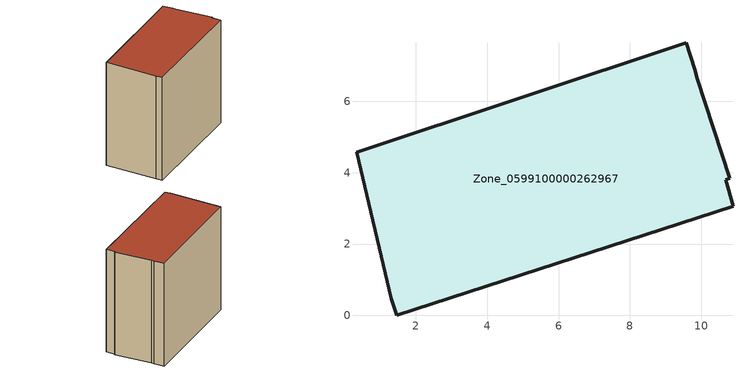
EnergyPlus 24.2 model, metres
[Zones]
Zone_0599100000262967
 floor ground (C_G): 0.33,4.58 9.57,7.65 9.82,6.9 9.89,6.63 10.81,3.85 10.69,3.81 10.89,3.07 1.46,0 1.3,0.47 z3.43
 wall outside (C_F): 9.57,7.65 0.33,4.58 1.3,0.47 1.46,0 10.89,3.07 10.69,3.81 10.81,3.85 9.89,6.63 9.82,6.9 9.57,7.65 z3.43:11.89
 roof outside (C_R): 1.3,0.47 1.46,0 10.89,3.07 10.69,3.81 10.81,3.85 9.89,6.63 9.82,6.9 9.57,7.65 0.33,4.58 z11.89
[BUILDING]
Pand.0599100000262967: North Axis=0; Terrain=City; Loads Convergence Tolerance Value=0.04; Temperature Convergence Tolerance Value=0.4; Solar Distribution=FullExterior; Maximum Number of Warmup Days=25; Minimum Number of Warmup Days=1
[Site:Location]
Rotterdam.The.Hague.AP_ZH_NLD Design_Conditions: Latitude=51.96; Longitude=4.45; Time Zone=1; Elevation=-4.5
[SITE:GROUNDTEMPERATURE:BUILDINGSURFACE]
18, 18, 18, 18, 18, 18, 18, 18, 18, 18, 18, 18
[MATERIAL] Thermal Absorptance=0.9; Solar Absorptance=0.7; Visible Absorptance=0.7
Name | Roughness | Thickness | Conductivity | Density | Specific Heat
G.TC.1946-1964 | MediumSmooth | 0.15 | 1 | 540 | 1210
F.TC.1946-1964 | Rough | 0.3 | 0.857143 | 1920 | 840
R.TC.1946-1964 | MediumRough | 0.2 | 0.235294 | 1500 | 1000
[CONSTRUCTION]
C_G: G.TC.1946-1964
C_F: F.TC.1946-1964
C_R: R.TC.1946-1964
[ZONE]
Zone_0599100000262967: Type=1; Multiplier=1; Ceiling Height=Autocalculate; Volume=Autocalculate; Floor Area=autocalculate; Part of Total Floor Area=Yes
[ZONEINFILTRATION:DESIGNFLOWRATE]
Infil_Zone_0599100000262967: Zone or ZoneList or Space or SpaceList=Zone_0599100000262967; Schedule=AlwaysOn; Design Flow Rate Calculation Method=Flow/Area; Flow Rate per Floor Area=0.003; Constant Term Coefficient=1; Temperature Term Coefficient=0; Velocity Term Coefficient=0; Velocity Squared Term Coefficient=0
[HVACTEMPLATE:ZONE:IDEALLOADSAIRSYSTEM]
Zone_0599100000262967: Maximum Heating Supply Air Temperature=50; Minimum Cooling Supply Air Temperature=13; Maximum Heating Supply Air Humidity Ratio=0.0156; Minimum Cooling Supply Air Humidity Ratio=0.0077; Heating Limit=NoLimit; Cooling Limit=NoLimit; Dehumidification Control Type=ConstantSensibleHeatRatio; Cooling Sensible Heat Ratio=0.7; Dehumidification Setpoint=60; Humidification Control Type=None; Humidification Setpoint=30; Outdoor Air Method=None; Outdoor Air Flow Rate per Person=0.00944; Outdoor Air Flow Rate per Zone Floor Area=0; Outdoor Air Flow Rate per Zone=0; Demand Controlled Ventilation Type=None; Outdoor Air Economizer Type=NoEconomizer; Heat Recovery Type=None; Sensible Heat Recovery Effectiveness=0.7; Latent Heat Recovery Effectiveness=0.65
[ZONECONTROL:THERMOSTAT]
ThermostatControl_Zone_0599100000262967: Zone or ZoneList=Zone_0599100000262967; Control Type Schedule=DualSetpointControlType; Control 1=Thermostat_Zone_0599100000262967; Temperature Difference Between Cutout And Setpoint=0
[THERMOSTATSETPOINT:DUALSETPOINT]
Thermostat_Zone_0599100000262967: Heating Setpoint Temperature Schedule=HeatingSetpoint_Zone_0599100000262967; Cooling Setpoint Temperature Schedule=CoolingSetpoint_Zone_0599100000262967
[SCHEDULE:COMPACT]
HeatingSetpoint_Zone_0599100000262967: Through: 12/31, For: AllDays, Until: 24:00, 21
CoolingSetpoint_Zone_0599100000262967: Through: 12/31, For: AllDays, Until: 24:00, 24
DualSetpointControlType: Through: 12/31, For: AllDays, Until: 24:00, 4
AlwaysOn: Through: 12/31, For: AllDays, Until: 24:00, 1
